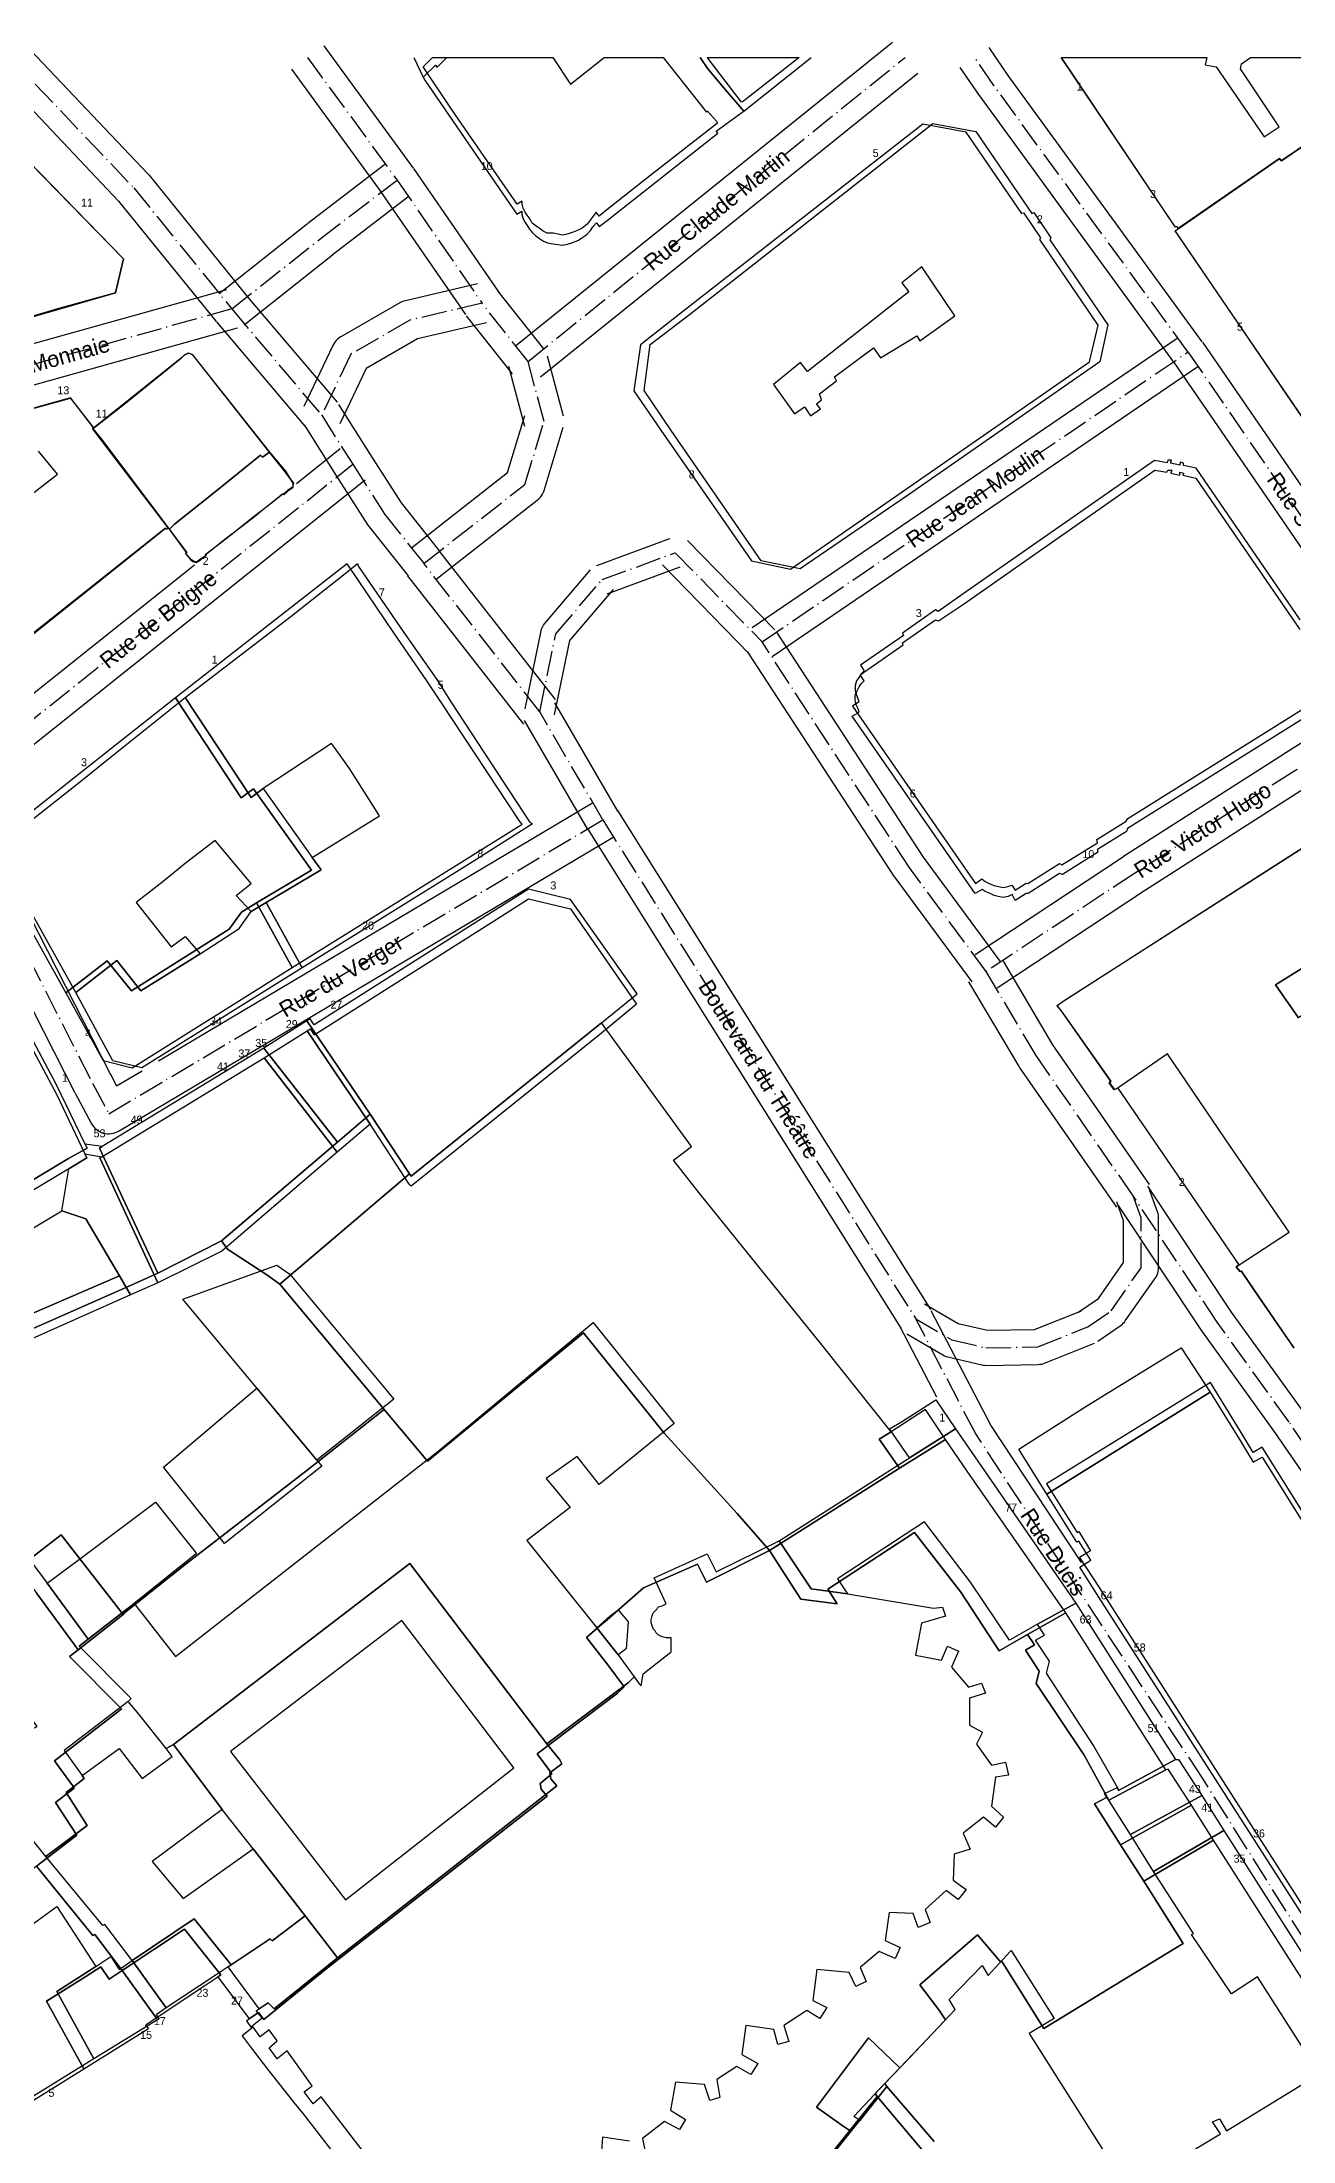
# Model space of a CAD drawing. Header units: metres. Extents: x 1927837 to 1929083, y 4266568 to 4267119.
# Drawn here: x 1928081.1 to 1928206.1, y 4266908.5 to 4267118.4 of the extents above; entities that cross this region are included whole.
import ezdxf
from ezdxf.enums import TextEntityAlignment as Align

# ---------------------------------------------------------------- set-up
doc = ezdxf.new("R2010")
doc.units = ezdxf.units.M
doc.linetypes.add('DASHDOT', pattern=[3.556, 2.54, -0.508, 0, -0.508])
for name, color, linetype in [('BAT_BATI', 8, 'CONTINUOUS'), ('CAD_LIMITE', 94, 'CONTINUOUS'), ('TXT_ADRESSE', 8, 'CONTINUOUS'), ('TXT_VOIE', 7, 'CONTINUOUS'), ('VOI_AXE', 1, 'DASHDOT'), ('VOI_BORDURE', 7, 'CONTINUOUS')]:
    doc.layers.add(name, color=color, linetype=linetype)

msp = doc.modelspace()

# ---------------------------------------------------------------- linework, layer by layer
at = {"layer": 'BAT_BATI'}
for points in [[(1928147.53, 4267111.33), (1928147.63, 4267111.43), (1928148.53, 4267110.42), (1928148.63, 4267110.22), (1928141.82, 4267104.93), (1928137.41, 4267101.43), (1928136.81, 4267100.93), (1928136.51, 4267101.33), (1928136.21, 4267100.93), (1928135.91, 4267100.53), (1928135.61, 4267100.13), (1928135.11, 4267099.73), (1928134.71, 4267099.53), (1928134.21, 4267099.33), (1928133.61, 4267099.13), (1928133.11, 4267099.03), (1928132.71, 4267099.13), (1928132.21, 4267099.23), (1928131.61, 4267099.23), (1928131.21, 4267099.43), (1928130.81, 4267099.73), (1928130.51, 4267099.93), (1928130.11, 4267100.23), (1928129.91, 4267100.63), (1928129.61, 4267101.04), (1928129.41, 4267101.33), (1928129.21, 4267101.74), (1928129.11, 4267102.14), (1928129.11, 4267102.44), (1928128.61, 4267102.14), (1928125.01, 4267107.34), (1928122.11, 4267111.55), (1928119.41, 4267115.56), (1928119.21, 4267115.86), (1928120.15, 4267116.8), (1928132.18, 4267116.8), (1928133.92, 4267114.14), (1928137.29, 4267116.8), (1928143.18, 4267116.8)], [(1928151.23, 4267112.42), (1928151.03, 4267112.32), (1928147.64, 4267116.73), (1928147.59, 4267116.8), (1928156.79, 4267116.8)], [(1928211.58, 4267111.07), (1928208.07, 4267108.57), (1928204.97, 4267106.47), (1928204.77, 4267106.67), (1928194.66, 4267099.67), (1928194.56, 4267099.87), (1928194.36, 4267099.87), (1928183, 4267116.8), (1928197.53, 4267116.8), (1928197.37, 4267116.08), (1928198.47, 4267115.88), (1928203.27, 4267108.87), (1928204.77, 4267109.87), (1928200.88, 4267115.68), (1928200.98, 4267116.18), (1928201.9, 4267116.8), (1928207.73, 4267116.8)], [(1928089.27, 4267096.67), (1928088.47, 4267093.27), (1928082.66, 4267091.67), (1928074.95, 4267089.38), (1928074.85, 4267089.68), (1928072.76, 4267100.49), (1928072.36, 4267102.69), (1928072.46, 4267103.69), (1928072.77, 4267105.99), (1928074.17, 4267105.89), (1928077.37, 4267108.89)], [(1928145.81, 4267091.11), (1928150.42, 4267094.71), (1928170.15, 4267110.2), (1928174.45, 4267109.4), (1928180.05, 4267101.19), (1928180.25, 4267101.29), (1928181.94, 4267098.78), (1928181.84, 4267098.58), (1928187.64, 4267090.07), (1928186.84, 4267086.37), (1928167.71, 4267073.08), (1928156.89, 4267065.68), (1928152.99, 4267066.49), (1928144, 4267079.5), (1928141.3, 4267083.51), (1928141.9, 4267088.11)], [(1928156.31, 4267081.19), (1928157.31, 4267081.89), (1928157.91, 4267080.99), (1928158.91, 4267081.69), (1928158.51, 4267082.19), (1928159.01, 4267082.59), (1928158.81, 4267083.19), (1928160.51, 4267084.49), (1928160.31, 4267084.89), (1928164.22, 4267087.79), (1928164.92, 4267086.79), (1928168.53, 4267088.99), (1928168.83, 4267088.49), (1928172.33, 4267090.99), (1928169.03, 4267095.89), (1928167.03, 4267094.29), (1928167.73, 4267093.39), (1928157.61, 4267085.4), (1928156.91, 4267086.3), (1928154.21, 4267084.1)], [(1928103.86, 4267077.34), (1928103.16, 4267076.84), (1928102.96, 4267077.04), (1928098.26, 4267073.24), (1928094.35, 4267070.14), (1928093.85, 4267069.64), (1928093.75, 4267069.74), (1928087.05, 4267078.66), (1928086.15, 4267079.76), (1928086.25, 4267079.76), (1928089.46, 4267082.26), (1928095.07, 4267086.76), (1928095.37, 4267087.06), (1928095.77, 4267087.26), (1928096.17, 4267087.06)], [(1928105.46, 4267075.44), (1928105.96, 4267074.64), (1928106.26, 4267074.24), (1928106.16, 4267073.84), (1928105.86, 4267073.64), (1928105.26, 4267073.14), (1928105.16, 4267073.14), (1928103.16, 4267071.54), (1928102.36, 4267070.94), (1928100.35, 4267069.34), (1928099.55, 4267068.74), (1928097.55, 4267067.14), (1928097.45, 4267067.14), (1928097.55, 4267067.04), (1928096.95, 4267066.64), (1928096.55, 4267066.34), (1928096.25, 4267066.44), (1928095.95, 4267066.64), (1928095.45, 4267067.24), (1928095.55, 4267067.34), (1928095.45, 4267067.44), (1928093.85, 4267069.64), (1928094.35, 4267070.14), (1928098.26, 4267073.24), (1928102.96, 4267077.04), (1928103.16, 4267076.84), (1928103.86, 4267077.34)], [(1928103.52, 4267032.31), (1928109.03, 4267035.6), (1928108.13, 4267036.81), (1928114.84, 4267041), (1928111.84, 4267045.71), (1928110.34, 4267047.81), (1928110.04, 4267048.21), (1928103.23, 4267043.71), (1928102.03, 4267042.82), (1928095.43, 4267052.83), (1928105.85, 4267060.83), (1928112.06, 4267065.72), (1928112.66, 4267066.22), (1928112.76, 4267065.92), (1928117.26, 4267059.31), (1928120.56, 4267054.61), (1928122.05, 4267052.3), (1928129.85, 4267040.39), (1928130.15, 4267040.19), (1928123.84, 4267036.19), (1928107.12, 4267025.8)], [(1928088.19, 4267016.51), (1928084.5, 4267023.32), (1928088.6, 4267026.52), (1928091, 4267023.51), (1928096.91, 4267027.21), (1928100.82, 4267029.71), (1928102.02, 4267031.41), (1928103.52, 4267032.31), (1928107.12, 4267025.8), (1928091.1, 4267015.81)], [(1928117.81, 4267004.17), (1928113.91, 4267010.18), (1928107.61, 4267019.49), (1928107.91, 4267019.69), (1928108.31, 4267019.09), (1928126.14, 4267030.38), (1928129.74, 4267032.68), (1928133.94, 4267031.68), (1928140.54, 4267022.16), (1928137.03, 4267019.27), (1928118.01, 4267003.97)], [(1928209.7, 4267027.4), (1928211.9, 4267024.3), (1928210.5, 4267023.4), (1928206.69, 4267020.8), (1928204.39, 4267024.11)], [(1928053.66, 4267003.73), (1928056.76, 4267005.43), (1928056.66, 4267005.73), (1928063.07, 4267009.43), (1928066.26, 4267003.32), (1928070.27, 4267005.72), (1928070.27, 4267005.92), (1928072.67, 4267007.42), (1928069.68, 4267012.72), (1928079.69, 4267018.52), (1928082.59, 4267013.11), (1928085.38, 4267007.2), (1928085.58, 4267006.8), (1928083.78, 4267005.7), (1928066.76, 4266995.51), (1928066.26, 4266995.61), (1928064.66, 4266998.32), (1928064.06, 4266999.32), (1928063.36, 4267000.42), (1928063.26, 4267000.62), (1928057.45, 4266997.02)], [(1928103.31, 4267016.79), (1928107.61, 4267019.49), (1928113.91, 4267010.18), (1928110.6, 4267007.38)], [(1928086.88, 4267006.8), (1928087.08, 4267006.9), (1928103.31, 4267016.79), (1928110.6, 4267007.38), (1928099.09, 4266997.48), (1928092.68, 4266994.29)], [(1928088.87, 4266994.99), (1928085.48, 4267000.7), (1928083.08, 4267001.5), (1928083.78, 4267005.7), (1928085.58, 4267006.8), (1928085.38, 4267007.2), (1928087.08, 4267006.9), (1928086.88, 4267006.8), (1928092.68, 4266994.29), (1928089.97, 4266993.09)], [(1928067.45, 4266986), (1928068.55, 4266986.7), (1928068.75, 4266989.61), (1928067.06, 4266992.41), (1928068.56, 4266993.31), (1928068.76, 4266994.11), (1928069.96, 4266994.91), (1928070.56, 4266994.01), (1928070.86, 4266994.21), (1928071.06, 4266994.31), (1928071.36, 4266994.51), (1928071.56, 4266994.61), (1928071.86, 4266994.71), (1928072.06, 4266994.91), (1928083.08, 4267001.5), (1928085.48, 4267000.7), (1928088.87, 4266994.99), (1928073.06, 4266988.2), (1928074.25, 4266986.1), (1928069.65, 4266984), (1928068.55, 4266983.5)], [(1928095.18, 4266992.68), (1928104.59, 4266996.08), (1928105.89, 4266995.17), (1928116.28, 4266982.66), (1928108.57, 4266976.56)], [(1928073.06, 4266988.2), (1928088.87, 4266994.99), (1928089.97, 4266993.09), (1928074.25, 4266986.1)], [(1928090.83, 4266951.15), (1928089.74, 4266952.46), (1928090.04, 4266952.76), (1928084.84, 4266957.97), (1928085.74, 4266958.67), (1928090.34, 4266962.26), (1928094.44, 4266956.96), (1928120.68, 4266977.45), (1928136.21, 4266990.34), (1928144.3, 4266980.23), (1928136.79, 4266974.13), (1928134.59, 4266976.93), (1928131.49, 4266974.74), (1928133.89, 4266971.83), (1928129.58, 4266968.53), (1928136.58, 4266959.82), (1928138.68, 4266957.12), (1928140.28, 4266954.91), (1928139.68, 4266954.31), (1928131.56, 4266948.22), (1928117.87, 4266966.24), (1928094.24, 4266948.15), (1928093.53, 4266947.75)], [(1928178.73, 4266977.69), (1928185.54, 4266981.99), (1928194.95, 4266987.79), (1928197.85, 4266983.38), (1928181.53, 4266973.19)], [(1928102.58, 4266983.77), (1928108.57, 4266976.56), (1928109.07, 4266975.96), (1928099.36, 4266968.26), (1928093.26, 4266975.87)], [(1928165.82, 4266979.71), (1928167.02, 4266980.41), (1928170.43, 4266982.61), (1928172.42, 4266979.7), (1928167.82, 4266976.8)], [(1928062.63, 4266965.89), (1928067.43, 4266968.09), (1928061.74, 4266977.2), (1928068.35, 4266981.3), (1928068.75, 4266981.5), (1928081.64, 4266964.27), (1928085.74, 4266958.67), (1928084.84, 4266957.97), (1928090.04, 4266952.76), (1928089.74, 4266952.46), (1928083.33, 4266947.56), (1928085.13, 4266945.06), (1928085.33, 4266944.76), (1928083.52, 4266943.36), (1928085.62, 4266940.05), (1928081.51, 4266936.95), (1928076.92, 4266942.66), (1928073.51, 4266939.76), (1928073.21, 4266939.56), (1928070.21, 4266944.77), (1928080.63, 4266949.96), (1928070.83, 4266963.18), (1928065.42, 4266960.89)], [(1928158, 4266963.7), (1928154.8, 4266968.51), (1928167.82, 4266976.8), (1928172.42, 4266979.7), (1928184.42, 4266962.28), (1928180.61, 4266960.18), (1928177.81, 4266958.58), (1928173.91, 4266964.39), (1928169.31, 4266970.4), (1928160.6, 4266964.7), (1928161.6, 4266963.2)], [(1928081.64, 4266964.27), (1928084.85, 4266966.67), (1928092.46, 4266972.37), (1928096.55, 4266967.26), (1928090.34, 4266962.26), (1928085.74, 4266958.67)], [(1928117.87, 4266966.24), (1928131.56, 4266948.22), (1928132.86, 4266946.61), (1928133.06, 4266946.21), (1928131.86, 4266945.31), (1928131.96, 4266944.71), (1928132.56, 4266944.01), (1928110.63, 4266926.82), (1928107.43, 4266931.02), (1928102.23, 4266937.73), (1928099.13, 4266941.64), (1928094.24, 4266948.15)], [(1928136.58, 4266959.82), (1928137.88, 4266961.02), (1928138.68, 4266961.62), (1928139.68, 4266960.42), (1928139.48, 4266957.71), (1928138.68, 4266957.12)], [(1928194.41, 4266946.65), (1928188.7, 4266943.56), (1928188.6, 4266943.86), (1928186.21, 4266948.06), (1928181.51, 4266955.27), (1928181.81, 4266956.47), (1928180.41, 4266958.58), (1928181.31, 4266959.08), (1928180.61, 4266960.18), (1928184.42, 4266962.28)], [(1928111.43, 4266932.62), (1928128.26, 4266945.82), (1928117.06, 4266960.54), (1928099.94, 4266947.44)], [(1928087.41, 4266930.14), (1928087.21, 4266930.04), (1928081.51, 4266936.95), (1928085.62, 4266940.05), (1928083.52, 4266943.36), (1928085.33, 4266944.76), (1928085.13, 4266945.06), (1928088.83, 4266947.76), (1928091.13, 4266944.75), (1928094.13, 4266946.95), (1928093.53, 4266947.75), (1928094.24, 4266948.15), (1928099.13, 4266941.64), (1928092.12, 4266936.44), (1928095.22, 4266932.74), (1928102.23, 4266937.73), (1928107.43, 4266931.02), (1928104.12, 4266928.53), (1928103.92, 4266928.73), (1928100.02, 4266926.13), (1928096.32, 4266930.73), (1928090.11, 4266926.54)], [(1928188.6, 4266943.86), (1928188.7, 4266943.56), (1928194.41, 4266946.65), (1928194.71, 4266946.65), (1928197.01, 4266943.05), (1928189.9, 4266939.15), (1928187.3, 4266943.26)], [(1928189.9, 4266939.15), (1928197.01, 4266943.05), (1928199.21, 4266939.54), (1928192.2, 4266935.45)], [(1928078.69, 4266912.04), (1928072.4, 4266925.65), (1928079.61, 4266928.85), (1928079.31, 4266929.55), (1928082.61, 4266931.95), (1928086.51, 4266925.94), (1928082.6, 4266923.44), (1928086.3, 4266916.73)], [(1928096.32, 4266930.73), (1928100.02, 4266926.13), (1928099.72, 4266925.93), (1928098.52, 4266925.13), (1928093.51, 4266921.83), (1928090.11, 4266926.54)], [(1928099.72, 4266925.93), (1928100.02, 4266926.13), (1928103.92, 4266928.73), (1928104.12, 4266928.53), (1928107.43, 4266931.02), (1928110.63, 4266926.82), (1928104.32, 4266921.72), (1928103.72, 4266922.32), (1928102.82, 4266921.72)], [(1928082.6, 4266923.44), (1928086.51, 4266925.94), (1928088.01, 4266926.94), (1928088.81, 4266925.64), (1928090.11, 4266926.54), (1928093.51, 4266921.83), (1928092.51, 4266921.13), (1928092.81, 4266920.73), (1928086.3, 4266916.73)], [(1928162.25, 4266910.96), (1928165.36, 4266914.26), (1928165.56, 4266913.96), (1928162.85, 4266910.56)]]:
    msp.add_lwpolyline(points, close=True, dxfattribs=at)
for points in [[(1928207.55, 4267080.15), (1928194.36, 4267099.47), (1928194.66, 4267099.67), (1928204.77, 4267106.67), (1928204.97, 4267106.47), (1928208.07, 4267108.57)], [(1928061.23, 4267076.48), (1928083.95, 4267082.76), (1928086.25, 4267079.76), (1928086.15, 4267079.76), (1928087.05, 4267078.66), (1928093.75, 4267069.74), (1928093.55, 4267069.64), (1928093.45, 4267069.74), (1928076.42, 4267056.25)], [(1928078.04, 4267071.56), (1928082.65, 4267075.16), (1928080.75, 4267077.46)], [(1928208.62, 4267051.62), (1928189.6, 4267039.73), (1928189.5, 4267039.43), (1928186.59, 4267037.63), (1928186.59, 4267037.33), (1928183.09, 4267035.13), (1928182.79, 4267035.23), (1928179.68, 4267033.24), (1928179.48, 4267033.24), (1928178.38, 4267032.54), (1928178.08, 4267033.14), (1928177.68, 4267032.94), (1928177.18, 4267032.84), (1928176.68, 4267032.94), (1928176.28, 4267033.04), (1928175.88, 4267033.24), (1928175.38, 4267033.44), (1928175.08, 4267033.64), (1928174.38, 4267033.24), (1928162.08, 4267050.97), (1928162.79, 4267051.36), (1928162.69, 4267051.67), (1928162.49, 4267052.07), (1928162.39, 4267052.57), (1928162.39, 4267053.07), (1928162.59, 4267053.47), (1928162.79, 4267053.87), (1928162.99, 4267054.17), (1928163.29, 4267054.47), (1928162.89, 4267055.07), (1928167.19, 4267058.07), (1928167.1, 4267058.27), (1928170.4, 4267060.57), (1928170.7, 4267060.47), (1928173.2, 4267062.16), (1928192.33, 4267075.56), (1928193.53, 4267075.36), (1928193.63, 4267075.55), (1928194.03, 4267075.55), (1928193.93, 4267075.25), (1928194.83, 4267075.05), (1928194.83, 4267075.35), (1928195.23, 4267075.25), (1928195.13, 4267075.05), (1928196.43, 4267074.75), (1928206.83, 4267059.63)], [(1928076.71, 4267037.94), (1928085.32, 4267044.73), (1928087.42, 4267046.43), (1928095.43, 4267052.83), (1928102.03, 4267042.82), (1928103.23, 4267043.71), (1928108.13, 4267036.81), (1928109.03, 4267035.6), (1928103.52, 4267032.31), (1928102.02, 4267031.41), (1928100.52, 4267033.01), (1928102.02, 4267034.21), (1928098.42, 4267038.52), (1928095.42, 4267036.22), (1928093.22, 4267034.42), (1928090.51, 4267032.32), (1928094.01, 4267027.91), (1928095.41, 4267028.91), (1928096.91, 4267027.21), (1928091, 4267023.51), (1928088.6, 4267026.52), (1928084.5, 4267023.32), (1928079.6, 4267032.13)], [(1928206.26, 4266987.78), (1928202.26, 4266993.58), (1928200.96, 4266995.49), (1928200.86, 4266995.39), (1928200.46, 4266995.89), (1928200.76, 4266996.09), (1928205.77, 4266999.38), (1928199.37, 4267008.7), (1928193.58, 4267017.21), (1928188.67, 4267013.81), (1928188.27, 4267013.61), (1928187.77, 4267014.31), (1928187.97, 4267014.41), (1928182.97, 4267021.52), (1928182.57, 4267022.02), (1928183.27, 4267022.52), (1928195.29, 4267030.22), (1928224.03, 4267048.61)], [(1928209.7, 4267027.4), (1928204.39, 4267024.11), (1928206.69, 4267020.8)], [(1928217.7, 4266914.51), (1928186.72, 4266962.87), (1928184.82, 4266965.88), (1928185.92, 4266966.58), (1928184.72, 4266968.48), (1928184.52, 4266968.38), (1928181.53, 4266973.19), (1928197.85, 4266983.38), (1928200.95, 4266978.37), (1928202.15, 4266976.37), (1928203.05, 4266976.87), (1928216.44, 4266955.44)], [(1928115.11, 4266905), (1928109.01, 4266912.91), (1928108.21, 4266912.21), (1928107.31, 4266913.41), (1928108.11, 4266914.01), (1928105.62, 4266917.52), (1928104.61, 4266916.72), (1928103.81, 4266917.82), (1928104.61, 4266918.52), (1928103.82, 4266919.62), (1928102.91, 4266918.92), (1928102.11, 4266920.02), (1928103.12, 4266920.82), (1928102.52, 4266921.52), (1928102.82, 4266921.72), (1928103.72, 4266922.32), (1928104.32, 4266921.72), (1928110.63, 4266926.82), (1928132.56, 4266944.01), (1928131.96, 4266944.71), (1928131.86, 4266945.31), (1928133.06, 4266946.21), (1928132.86, 4266946.61), (1928131.56, 4266948.22), (1928139.68, 4266954.31), (1928140.28, 4266954.91), (1928140.78, 4266954.21), (1928140.98, 4266954.01), (1928141.18, 4266955.21), (1928143.98, 4266957.41), (1928143.98, 4266958.81), (1928143.78, 4266958.81), (1928143.48, 4266958.81), (1928143.08, 4266958.91), (1928142.88, 4266959.01), (1928142.68, 4266959.11), (1928142.48, 4266959.31), (1928142.38, 4266959.51), (1928142.18, 4266959.71), (1928142.08, 4266960.01), (1928141.98, 4266960.31), (1928141.98, 4266960.61), (1928142.08, 4266961.01), (1928142.18, 4266961.32), (1928142.39, 4266961.51), (1928142.58, 4266961.71), (1928142.69, 4266961.92), (1928143.09, 4266962.01), (1928143.29, 4266962.11), (1928143.49, 4266962.21), (1928142.29, 4266964.82), (1928147.59, 4266967.21), (1928148.49, 4266965.41), (1928154.8, 4266968.51), (1928158, 4266963.7), (1928161.6, 4266963.2), (1928170.21, 4266961.79), (1928171.11, 4266961.89), (1928171.41, 4266960.99), (1928169, 4266960.29), (1928168.4, 4266957.09), (1928171, 4266956.58), (1928171.6, 4266957.98), (1928172.7, 4266957.48), (1928172, 4266955.88), (1928173.7, 4266953.88), (1928175, 4266954.28), (1928175.4, 4266953.28), (1928173.8, 4266952.78), (1928173.8, 4266950.08), (1928175.1, 4266949.37), (1928174.5, 4266948.17), (1928176, 4266946.07), (1928177.4, 4266946.37), (1928177.7, 4266945.07), (1928176.4, 4266944.87), (1928175.99, 4266941.97), (1928177.19, 4266940.87), (1928176.39, 4266939.87), (1928175.19, 4266940.87), (1928173.19, 4266939.27), (1928173.89, 4266937.67), (1928172.29, 4266937.17), (1928172.18, 4266934.57), (1928173.48, 4266933.66), (1928172.68, 4266932.66), (1928171.48, 4266933.57), (1928169.38, 4266931.67), (1928169.88, 4266930.37), (1928168.68, 4266929.87), (1928168.18, 4266931.27), (1928165.77, 4266931.37), (1928165.37, 4266928.57), (1928166.87, 4266927.87), (1928166.37, 4266926.77), (1928164.77, 4266927.47), (1928162.87, 4266925.87), (1928163.47, 4266924.47), (1928162.46, 4266923.97), (1928161.77, 4266925.37), (1928158.56, 4266925.67), (1928158.16, 4266922.57), (1928159.56, 4266921.87), (1928158.86, 4266920.77), (1928157.56, 4266921.57), (1928155.26, 4266920.07), (1928155.75, 4266918.47), (1928154.65, 4266918.17), (1928154.25, 4266919.67), (1928151.45, 4266920.07), (1928151.05, 4266917.17), (1928152.65, 4266916.27), (1928151.95, 4266915.17), (1928150.55, 4266915.97), (1928148.55, 4266914.67), (1928148.84, 4266912.87), (1928147.84, 4266912.57), (1928147.34, 4266914.17), (1928144.44, 4266914.38), (1928143.94, 4266911.58), (1928145.44, 4266910.67), (1928144.84, 4266909.67), (1928143.34, 4266910.47), (1928141.13, 4266908.77), (1928141.43, 4266907.27)], [(1928196.38, 4266907.72), (1928198.88, 4266909.22), (1928198.08, 4266910.42), (1928198.78, 4266910.72), (1928199.48, 4266909.52), (1928208.79, 4266915.22), (1928202.6, 4266924.93), (1928199.99, 4266923.23), (1928196, 4266929.14), (1928196.2, 4266929.24), (1928192.2, 4266935.45), (1928199.21, 4266939.54), (1928215.3, 4266914.31)], [(1928170.26, 4266908.45), (1928165.56, 4266913.96), (1928165.36, 4266914.26), (1928167.86, 4266916.86), (1928172.37, 4266921.66), (1928171.77, 4266922.66), (1928175.08, 4266926.06), (1928175.68, 4266925.05), (1928177.88, 4266927.45), (1928177.98, 4266927.55), (1928182.28, 4266920.75), (1928179.77, 4266919.25), (1928189.67, 4266903.63)], [(1928157.24, 4266903.56), (1928162.85, 4266910.56), (1928165.56, 4266913.96), (1928170.26, 4266908.45)], [(1928139.83, 4266908.48), (1928137.13, 4266908.88), (1928136.93, 4266906.08)]]:
    msp.add_lwpolyline(points, dxfattribs=at)
at = {"layer": 'CAD_LIMITE'}
for points in [[(1928118.28, 4267116.8), (1928119.2, 4267114.82), (1928120.44, 4267116.05), (1928120.6, 4267115.84), (1928121.58, 4267116.8)], [(1928121.58, 4267116.8), (1928120.6, 4267115.84), (1928120.44, 4267116.05), (1928119.2, 4267114.82), (1928119.38, 4267114.55), (1928122.15, 4267110.51), (1928124.98, 4267106.37), (1928128.56, 4267101.13), (1928129.08, 4267101.43), (1928129.07, 4267101.1), (1928129.21, 4267100.68), (1928129.41, 4267100.31), (1928129.6, 4267099.99), (1928129.85, 4267099.64), (1928130.14, 4267099.27), (1928130.48, 4267098.97), (1928130.82, 4267098.69), (1928131.24, 4267098.44), (1928131.64, 4267098.26), (1928132.21, 4267098.19), (1928132.65, 4267098.1), (1928133.12, 4267098.05), (1928133.62, 4267098.15), (1928134.17, 4267098.29), (1928134.73, 4267098.55), (1928135.08, 4267098.77), (1928135.57, 4267099.11), (1928135.94, 4267099.51), (1928136.18, 4267099.88), (1928136.54, 4267100.27), (1928136.8, 4267099.9), (1928137.45, 4267100.4), (1928141.86, 4267103.88), (1928148.65, 4267109.24), (1928148.5, 4267109.43), (1928151.06, 4267111.3), (1928151.24, 4267111.44), (1928149.42, 4267113.57), (1928147.64, 4267115.67), (1928146.88, 4267116.8)], [(1928146.88, 4267116.8), (1928147.64, 4267115.67), (1928149.42, 4267113.57), (1928151.24, 4267111.44), (1928157.99, 4267116.8)], [(1928182.93, 4267116.8), (1928194.33, 4267099.86), (1928194.5, 4267099.91), (1928194.65, 4267099.69)], [(1928194.65, 4267099.69), (1928204.78, 4267106.69), (1928204.98, 4267106.46), (1928208.07, 4267108.61), (1928211.6, 4267111.06), (1928207.7, 4267116.8)], [(1928072.49, 4267103.68), (1928072.38, 4267102.66), (1928072.8, 4267100.43), (1928074.85, 4267089.69), (1928074.91, 4267089.39), (1928082.7, 4267091.62), (1928088.46, 4267093.26), (1928089.27, 4267096.69), (1928077.32, 4267108.91), (1928074.17, 4267105.85), (1928072.72, 4267106.02), (1928072.49, 4267103.68)], [(1928140.25, 4267083.48), (1928142.97, 4267079.54), (1928152.02, 4267066.49), (1928155.93, 4267065.65), (1928166.66, 4267073.09), (1928185.81, 4267086.39), (1928186.67, 4267090.05), (1928180.83, 4267098.62), (1928180.95, 4267098.77), (1928179.26, 4267101.23), (1928179.04, 4267101.21), (1928173.48, 4267109.35), (1928169.15, 4267110.15), (1928149.4, 4267094.71), (1928144.84, 4267091.13), (1928140.92, 4267088.06), (1928140.25, 4267083.48)], [(1928208.07, 4267108.61), (1928204.98, 4267106.46), (1928204.78, 4267106.69), (1928194.65, 4267099.69)], [(1928194.65, 4267099.69), (1928194.37, 4267099.43), (1928207.53, 4267080.1)], [(1928093.72, 4267069.79), (1928093.83, 4267069.65), (1928095.45, 4267067.48), (1928095.58, 4267067.32), (1928095.46, 4267067.26), (1928095.96, 4267066.61), (1928096.2, 4267066.4), (1928096.54, 4267066.3), (1928096.98, 4267066.62), (1928097.5, 4267067.04), (1928097.45, 4267067.11), (1928097.51, 4267067.17), (1928099.51, 4267068.72), (1928100.32, 4267069.35), (1928102.34, 4267070.93), (1928103.15, 4267071.57), (1928105.19, 4267073.17), (1928105.27, 4267073.09), (1928105.89, 4267073.6), (1928106.2, 4267073.86), (1928106.22, 4267074.24), (1928105.99, 4267074.63), (1928105.41, 4267075.38), (1928103.83, 4267077.38), (1928096.2, 4267087.07), (1928095.79, 4267087.24), (1928095.37, 4267087.03), (1928095.06, 4267086.77), (1928089.43, 4267082.29), (1928086.29, 4267079.79), (1928086.17, 4267079.71), (1928087, 4267078.62), (1928093.72, 4267069.79)], [(1928076.47, 4267056.2), (1928093.44, 4267069.73), (1928093.58, 4267069.66), (1928093.72, 4267069.79), (1928087, 4267078.62), (1928086.17, 4267079.71), (1928086.29, 4267079.79), (1928083.97, 4267082.77), (1928061.25, 4267076.43)], [(1928206.86, 4267060.58), (1928196.46, 4267075.74), (1928195.19, 4267076.02), (1928195.19, 4267076.26), (1928194.87, 4267076.33), (1928194.84, 4267076.06), (1928193.88, 4267076.23), (1928193.98, 4267076.53), (1928193.62, 4267076.55), (1928193.55, 4267076.29), (1928192.31, 4267076.5), (1928173.19, 4267063.18), (1928170.66, 4267061.42), (1928170.41, 4267061.6), (1928167.11, 4267059.26), (1928167.2, 4267059.02), (1928162.92, 4267056.04), (1928163.29, 4267055.48)], [(1928102.56, 4267032.28), (1928106.13, 4267025.84), (1928122.79, 4267036.23), (1928129.1, 4267040.16), (1928128.88, 4267040.43), (1928121.03, 4267052.28), (1928119.51, 4267054.57), (1928116.29, 4267059.28), (1928111.77, 4267065.96), (1928111.61, 4267066.19), (1928111.06, 4267065.75), (1928104.8, 4267060.87), (1928094.45, 4267052.79), (1928101.01, 4267042.79), (1928102.24, 4267043.69), (1928107.15, 4267036.84), (1928108.05, 4267035.55), (1928102.56, 4267032.28)], [(1928163.29, 4267055.48), (1928162.99, 4267055.18), (1928162.78, 4267054.84), (1928162.52, 4267054.48), (1928162.38, 4267054.03), (1928162.39, 4267053.51), (1928162.51, 4267053.05), (1928162.67, 4267052.62), (1928162.75, 4267052.38), (1928162.12, 4267051.95), (1928174.39, 4267034.23), (1928175.03, 4267034.68), (1928175.37, 4267034.44), (1928175.84, 4267034.18), (1928176.26, 4267034.01), (1928176.71, 4267033.91), (1928177.22, 4267033.84), (1928177.63, 4267033.92), (1928178.04, 4267034.07), (1928178.38, 4267033.55), (1928179.48, 4267034.26), (1928179.63, 4267034.22), (1928182.79, 4267036.23), (1928183.05, 4267036.09), (1928186.61, 4267038.3), (1928186.54, 4267038.64), (1928189.46, 4267040.45), (1928189.62, 4267040.72), (1928208.59, 4267052.58)], [(1928102.56, 4267032.28), (1928108.05, 4267035.55), (1928107.15, 4267036.84), (1928102.24, 4267043.69), (1928101.01, 4267042.79), (1928094.45, 4267052.79), (1928086.37, 4267046.4), (1928084.31, 4267044.74), (1928075.7, 4267037.93), (1928075.68, 4267037.4), (1928075.93, 4267036.96), (1928078.58, 4267032.16), (1928083.5, 4267023.29), (1928087.62, 4267026.48), (1928090.05, 4267023.48), (1928095.86, 4267027.16), (1928099.83, 4267029.67), (1928101.05, 4267031.37), (1928102.56, 4267032.28)], [(1928224, 4267048.61), (1928195.33, 4267030.24), (1928183.32, 4267022.54), (1928182.55, 4267022.01), (1928182.96, 4267021.48), (1928187.92, 4267014.46), (1928187.77, 4267014.33), (1928188.3, 4267013.62), (1928188.63, 4267013.78), (1928191.46, 4267009.63), (1928194.29, 4267005.49), (1928195.98, 4267003.03), (1928198.36, 4266999.57), (1928200.72, 4266996.1), (1928200.46, 4266995.91), (1928200.86, 4266995.43), (1928200.96, 4266995.49), (1928202.3, 4266993.54), (1928206.22, 4266987.8)], [(1928117.84, 4267005.2), (1928118, 4267004.96), (1928137.02, 4267020.29), (1928140.58, 4267023.18), (1928133.94, 4267032.64), (1928129.73, 4267033.66), (1928126.12, 4267031.39), (1928108.3, 4267020.1), (1928107.92, 4267020.7), (1928107.59, 4267020.49), (1928113.9, 4267011.16), (1928117.84, 4267005.2)], [(1928102.56, 4267032.28), (1928101.05, 4267031.37), (1928099.83, 4267029.67), (1928095.86, 4267027.16), (1928090.05, 4267023.48), (1928087.62, 4267026.48), (1928083.5, 4267023.29), (1928087.22, 4267016.53), (1928090.12, 4267015.8), (1928106.13, 4267025.84), (1928102.56, 4267032.28)], [(1928107.59, 4267020.49), (1928103.29, 4267017.77), (1928110.63, 4267008.36), (1928113.9, 4267011.16), (1928107.59, 4267020.49)], [(1928057.47, 4266998.02), (1928063.24, 4267001.57), (1928063.31, 4267001.46), (1928064.01, 4267000.36), (1928064.66, 4266999.3), (1928066.29, 4266996.61), (1928066.8, 4266996.53), (1928083.77, 4267006.72), (1928085.63, 4267007.76), (1928085.43, 4267008.18), (1928082.58, 4267014.09), (1928079.69, 4267019.51), (1928069.64, 4267013.7), (1928069.47, 4267014.08), (1928063.09, 4267010.46), (1928056.63, 4267006.73), (1928056.77, 4267006.46), (1928053.69, 4267004.73), (1928057.47, 4266998.02)], [(1928153.82, 4266967.53), (1928166.81, 4266975.78), (1928164.78, 4266978.67), (1928165.99, 4266979.42), (1928159.17, 4266987.93), (1928146.77, 4267003.35), (1928144.24, 4267006.56), (1928146.04, 4267007.94), (1928137.02, 4267020.29), (1928118, 4267004.96), (1928117.84, 4267005.2), (1928104.87, 4266994.18), (1928115.32, 4266981.64), (1928119.63, 4266976.49), (1928135.22, 4266989.29), (1928143.33, 4266979.24), (1928150.6, 4266971.25), (1928153.82, 4266967.53)], [(1928092.69, 4266995.26), (1928099.04, 4266998.49), (1928110.63, 4267008.36), (1928103.29, 4267017.77), (1928087.13, 4267007.93), (1928086.87, 4267007.77), (1928092.69, 4266995.26)], [(1928099.04, 4266998.49), (1928099.65, 4266997.66), (1928103.57, 4266995.09), (1928104.87, 4266994.18), (1928117.84, 4267005.2), (1928113.9, 4267011.16), (1928110.63, 4267008.36), (1928099.04, 4266998.49)], [(1928067.42, 4266987.01), (1928068.53, 4266984.55), (1928069.6, 4266985), (1928074.25, 4266987.1), (1928089.96, 4266994.04), (1928092.69, 4266995.26), (1928086.87, 4267007.77), (1928087.13, 4267007.93), (1928085.43, 4267008.18), (1928085.63, 4267007.76), (1928083.77, 4267006.72), (1928066.8, 4266996.53), (1928066.29, 4266996.61), (1928064.66, 4266999.3), (1928061.03, 4266997.03), (1928062.51, 4266994.76), (1928063.42, 4266995.32), (1928066.4, 4266994.45), (1928067.05, 4266993.37), (1928068.75, 4266990.59), (1928068.53, 4266987.74), (1928067.42, 4266987.01)], [(1928078.72, 4266965.77), (1928083.04, 4266969.12), (1928089.21, 4266961.16), (1928089.37, 4266961.31), (1928095.55, 4266966.23), (1928107.61, 4266975.57), (1928115.32, 4266981.64), (1928104.87, 4266994.18), (1928103.57, 4266995.09), (1928099.65, 4266997.66), (1928099.04, 4266998.49), (1928092.69, 4266995.26), (1928089.96, 4266994.04), (1928074.25, 4266987.1), (1928069.6, 4266985), (1928068.53, 4266984.55), (1928067.42, 4266987.01), (1928064.25, 4266985.08), (1928065.14, 4266983.06), (1928065.58, 4266983.18), (1928067.37, 4266980.27), (1928067.79, 4266980.46), (1928078.72, 4266965.77)], [(1928080.55, 4266935.97), (1928086.2, 4266929.07), (1928086.41, 4266929.17), (1928089.13, 4266925.57), (1928095.36, 4266929.69), (1928099, 4266925.12), (1928098.69, 4266924.92), (1928101.83, 4266920.72), (1928102.74, 4266921.36), (1928103.27, 4266920.67), (1928109.64, 4266925.81), (1928131.6, 4266942.98), (1928130.99, 4266943.67), (1928130.89, 4266944.26), (1928132.08, 4266945.21), (1928131.82, 4266945.56), (1928130.6, 4266947.23), (1928138.63, 4266953.28), (1928139.3, 4266953.9), (1928137.65, 4266956.13), (1928135.53, 4266958.85), (1928136.86, 4266960), (1928137.64, 4266960.66), (1928141.24, 4266963.82), (1928146.64, 4266966.18), (1928147.52, 4266964.39), (1928153.82, 4266967.53), (1928150.6, 4266971.25), (1928143.33, 4266979.24), (1928135.22, 4266989.29), (1928119.63, 4266976.49), (1928115.32, 4266981.64), (1928107.61, 4266975.57), (1928095.55, 4266966.23), (1928089.37, 4266961.31), (1928089.21, 4266961.16), (1928084.72, 4266957.62), (1928083.87, 4266956.94), (1928089.05, 4266951.71), (1928088.69, 4266951.43), (1928082.35, 4266946.52), (1928084.16, 4266944.05), (1928084.34, 4266943.78), (1928082.47, 4266942.36), (1928084.61, 4266939.1), (1928080.55, 4266935.97)], [(1928200.97, 4266979.35), (1928197.89, 4266984.33), (1928181.49, 4266974.21), (1928184.56, 4266969.35), (1928184.72, 4266969.43), (1928185.89, 4266967.52), (1928184.81, 4266966.86), (1928186.75, 4266963.83), (1928217.69, 4266915.46)], [(1928166.81, 4266975.78), (1928171.42, 4266978.65), (1928169.4, 4266981.64), (1928165.99, 4266979.42), (1928164.78, 4266978.67), (1928166.81, 4266975.78)], [(1928153.82, 4266967.53), (1928156.96, 4266962.68), (1928160.59, 4266962.21), (1928159.64, 4266963.68), (1928168.32, 4266969.34), (1928172.93, 4266963.39), (1928176.78, 4266957.51), (1928179.61, 4266959.15), (1928183.42, 4266961.31), (1928173.59, 4266975.49), (1928171.42, 4266978.65), (1928166.81, 4266975.78), (1928153.82, 4266967.53)], [(1928216.45, 4266956.47), (1928203.07, 4266977.87), (1928202.14, 4266977.35), (1928200.97, 4266979.35)], [(1928084.72, 4266957.62), (1928089.21, 4266961.16), (1928083.04, 4266969.12), (1928078.72, 4266965.77), (1928080.59, 4266963.26), (1928084.72, 4266957.62)], [(1928156.25, 4266902.55), (1928161.84, 4266909.57), (1928161.29, 4266909.93), (1928158.52, 4266911.89), (1928163.7, 4266918.81), (1928166.84, 4266915.82), (1928171.4, 4266920.62), (1928170.74, 4266921.64), (1928168.85, 4266924.13), (1928174.59, 4266929.12), (1928176.91, 4266926.42), (1928177, 4266926.52), (1928181.23, 4266919.75), (1928188.28, 4266924.04), (1928195, 4266928.14), (1928195.17, 4266928.26), (1928191.23, 4266934.47), (1928188.91, 4266938.11), (1928186.3, 4266942.21), (1928187.57, 4266942.88), (1928185.26, 4266947.08), (1928180.48, 4266954.26), (1928180.76, 4266955.49), (1928179.39, 4266957.59), (1928180.3, 4266958.1), (1928179.61, 4266959.15), (1928176.78, 4266957.51), (1928172.93, 4266963.39), (1928168.32, 4266969.34), (1928159.64, 4266963.68), (1928160.59, 4266962.21), (1928156.96, 4266962.68), (1928153.82, 4266967.53), (1928147.52, 4266964.39), (1928146.64, 4266966.18), (1928141.24, 4266963.82), (1928137.64, 4266960.66), (1928136.86, 4266960), (1928135.53, 4266958.85), (1928137.65, 4266956.13), (1928139.3, 4266953.9), (1928138.63, 4266953.28), (1928130.6, 4266947.23), (1928131.82, 4266945.56), (1928132.08, 4266945.21), (1928130.89, 4266944.26), (1928130.99, 4266943.67), (1928131.6, 4266942.98), (1928109.64, 4266925.81), (1928103.27, 4266920.67), (1928102.74, 4266921.36), (1928101.83, 4266920.72)], [(1928080.55, 4266935.97), (1928084.61, 4266939.1), (1928082.47, 4266942.36), (1928084.34, 4266943.78), (1928084.16, 4266944.05), (1928082.35, 4266946.52), (1928088.69, 4266951.43), (1928089.05, 4266951.71), (1928083.87, 4266956.94), (1928084.72, 4266957.62), (1928080.59, 4266963.26)], [(1928187.57, 4266942.88), (1928187.74, 4266942.57), (1928193.44, 4266945.63), (1928183.42, 4266961.31), (1928179.61, 4266959.15), (1928180.3, 4266958.1), (1928179.39, 4266957.59), (1928180.76, 4266955.49), (1928180.48, 4266954.26), (1928185.26, 4266947.08), (1928187.57, 4266942.88)], [(1928188.91, 4266938.11), (1928195.98, 4266942.09), (1928193.67, 4266945.68), (1928193.44, 4266945.63), (1928187.74, 4266942.57), (1928187.57, 4266942.88), (1928186.3, 4266942.21), (1928188.91, 4266938.11)], [(1928191.23, 4266934.47), (1928198.2, 4266938.57), (1928195.98, 4266942.09), (1928188.91, 4266938.11), (1928191.23, 4266934.47)], [(1928214.33, 4266913.32), (1928198.2, 4266938.57), (1928191.23, 4266934.47), (1928195.17, 4266928.26), (1928195, 4266928.14), (1928188.28, 4266924.04), (1928181.23, 4266919.75), (1928177, 4266926.52), (1928176.91, 4266926.42), (1928174.59, 4266929.12), (1928168.85, 4266924.13), (1928170.74, 4266921.64), (1928171.4, 4266920.62), (1928166.84, 4266915.82)], [(1928080.55, 4266935.97), (1928079.09, 4266934.86), (1928076.59, 4266933.06), (1928075.88, 4266932.5), (1928078.25, 4266928.55), (1928078.61, 4266927.81), (1928071.36, 4266924.65), (1928077.7, 4266911), (1928085.28, 4266915.72), (1928081.57, 4266922.48), (1928085.5, 4266924.97), (1928086.99, 4266925.91), (1928087.83, 4266924.68), (1928089.13, 4266925.57), (1928086.41, 4266929.17), (1928086.2, 4266929.07), (1928080.55, 4266935.97)], [(1928089.13, 4266925.57), (1928092.54, 4266920.82), (1928097.5, 4266924.13), (1928098.69, 4266924.92), (1928099, 4266925.12), (1928095.36, 4266929.69), (1928089.13, 4266925.57)], [(1928089.13, 4266925.57), (1928087.83, 4266924.68), (1928086.99, 4266925.91), (1928085.5, 4266924.97), (1928081.57, 4266922.48), (1928085.28, 4266915.72), (1928091.75, 4266919.77), (1928091.5, 4266920.12), (1928092.54, 4266920.82), (1928089.13, 4266925.57)], [(1928101.83, 4266920.72), (1928101.56, 4266920.49), (1928102.07, 4266919.79), (1928101.13, 4266919.03), (1928101.93, 4266917.95), (1928102.79, 4266916.84), (1928103.64, 4266915.68), (1928106.29, 4266912.37), (1928107.2, 4266911.21), (1928113.35, 4266903.31)], [(1928166.84, 4266915.82), (1928163.7, 4266918.81), (1928158.52, 4266911.89), (1928161.29, 4266909.93), (1928161.84, 4266909.57), (1928164.58, 4266912.96), (1928164.39, 4266913.27), (1928166.84, 4266915.82)], [(1928166.84, 4266915.82), (1928164.39, 4266913.27), (1928164.58, 4266912.96), (1928169.22, 4266907.45), (1928173.45, 4266902.28), (1928176.97, 4266898.03), (1928178.01, 4266896.64), (1928182.64, 4266890.91), (1928184.28, 4266888.8), (1928190.69, 4266880.67), (1928191.07, 4266880.87), (1928195.25, 4266883.35), (1928196.16, 4266883.87), (1928198.89, 4266885.46), (1928202.39, 4266887.49), (1928203.05, 4266887.89), (1928205.31, 4266889.18), (1928206.16, 4266889.61)], [(1928156.25, 4266902.55), (1928157.42, 4266900.78), (1928175.66, 4266873.1), (1928176.14, 4266873.37), (1928180.25, 4266875.39), (1928183.73, 4266877.29), (1928188.68, 4266879.65), (1928189.19, 4266879.86), (1928182.98, 4266887.83), (1928181.36, 4266890.01), (1928176.68, 4266895.82), (1928174.06, 4266899.13), (1928168.02, 4266906.67), (1928169.22, 4266907.45), (1928164.58, 4266912.96), (1928161.84, 4266909.57), (1928156.25, 4266902.55)]]:
    msp.add_lwpolyline(points, dxfattribs=at)
at = {"layer": 'VOI_AXE'}
for points in [[(1928077.92, 4267116.8), (1928090.28, 4267103.77), (1928100.07, 4267091.66)], [(1928107.66, 4267116.8), (1928116.6, 4267104.55)], [(1928129.69, 4267086.42), (1928167.37, 4267116.8)], [(1928195.64, 4267087.36), (1928176.25, 4267114), (1928174.34, 4267116.8)], [(1928108.89, 4267098.65), (1928116.6, 4267104.55)], [(1928116.6, 4267104.55), (1928125.09, 4267092.23)], [(1928100.07, 4267091.66), (1928108.89, 4267098.65)], [(1928125.09, 4267092.23), (1928117.89, 4267090.54), (1928111.98, 4267087.14), (1928109.07, 4267081.04)], [(1928129.69, 4267086.42), (1928125.09, 4267092.23)], [(1928100.07, 4267091.66), (1928057.23, 4267079.69)], [(1928100.07, 4267091.66), (1928109.07, 4267081.04)], [(1928131.29, 4267080.42), (1928129.69, 4267086.42)], [(1928153.08, 4267058.38), (1928195.64, 4267087.36)], [(1928195.64, 4267087.36), (1928206.04, 4267072.24), (1928214.33, 4267060.12), (1928218.93, 4267053.41)], [(1928109.07, 4267081.04), (1928112.17, 4267076.13)], [(1928119.27, 4267066.22), (1928129.38, 4267074.11), (1928131.29, 4267080.42)], [(1928073.31, 4267045.14), (1928112.17, 4267076.13)], [(1928112.17, 4267076.13), (1928115.37, 4267071.12), (1928119.27, 4267066.22)], [(1928137.08, 4267064.6), (1928144.39, 4267067.29)], [(1928144.39, 4267067.29), (1928153.08, 4267058.38)], [(1928130.86, 4267051.4), (1928119.27, 4267066.22)], [(1928130.86, 4267051.4), (1928132.47, 4267059.2), (1928137.08, 4267064.6)], [(1928175.47, 4267025.43), (1928167.77, 4267035.85), (1928153.08, 4267058.38)], [(1928218.93, 4267053.41), (1928206.21, 4267045.42), (1928190.29, 4267035.23), (1928175.47, 4267025.43)], [(1928137.16, 4267040.58), (1928130.86, 4267051.4)], [(1928071.51, 4267043.05), (1928086.19, 4267014.21)], [(1928086.19, 4267014.21), (1928087.79, 4267011.2), (1928137.16, 4267040.58)], [(1928137.16, 4267040.58), (1928168.43, 4266990.71)], [(1928190.16, 4267003), (1928180.47, 4267017.02), (1928175.47, 4267025.43)], [(1928185.64, 4266989.9), (1928187.95, 4266991.5), (1928190.95, 4266995.8), (1928190.96, 4267000.8), (1928190.16, 4267003)], [(1928211.75, 4266971.66), (1928205.75, 4266980.37), (1928198.56, 4266990.38), (1928190.16, 4267003)], [(1928197.11, 4266944.75), (1928174.43, 4266979.2), (1928168.43, 4266990.71)], [(1928168.43, 4266990.71), (1928172.03, 4266988.61), (1928175.43, 4266987.8), (1928180.64, 4266987.9), (1928185.64, 4266989.9)], [(1928227.59, 4266896.98), (1928211.3, 4266922.22), (1928197.11, 4266944.75)]]:
    msp.add_lwpolyline(points, dxfattribs=at)
at = {"layer": 'VOI_BORDURE'}
for points in [[(1928079.37, 4267118.17), (1928091.73, 4267105.15), (1928091.83, 4267105.03), (1928101.63, 4267092.91)], [(1928109.27, 4267117.98), (1928118.21, 4267105.73)], [(1928128.44, 4267087.98), (1928166.12, 4267118.35)], [(1928197.06, 4267088.39), (1928177.68, 4267115.01), (1928175.78, 4267117.79)], [(1928076.47, 4267115.42), (1928088.77, 4267102.45), (1928098.52, 4267090.4)], [(1928106.04, 4267115.62), (1928114.98, 4267103.37)], [(1928130.95, 4267084.87), (1928168.63, 4267115.24)], [(1928194.23, 4267086.33), (1928174.84, 4267112.97), (1928174.81, 4267113.01), (1928172.89, 4267115.81)], [(1928107.67, 4267100.24), (1928115.38, 4267106.14)], [(1928118.25, 4267105.69), (1928126.74, 4267093.37)], [(1928110.1, 4267097.06), (1928117.81, 4267102.96)], [(1928114.95, 4267103.42), (1928123.45, 4267091.1)], [(1928098.83, 4267093.22), (1928107.64, 4267100.22)], [(1928101.32, 4267090.09), (1928110.13, 4267097.09)], [(1928124.64, 4267094.18), (1928117.43, 4267092.48), (1928117.24, 4267092.43), (1928117.06, 4267092.36), (1928116.89, 4267092.27), (1928110.98, 4267088.87), (1928110.81, 4267088.77), (1928110.66, 4267088.64), (1928110.51, 4267088.5), (1928110.38, 4267088.34), (1928110.27, 4267088.18), (1928110.17, 4267088), (1928107.27, 4267081.9)], [(1928099.54, 4267093.58), (1928056.69, 4267081.61)], [(1928101.6, 4267092.95), (1928110.6, 4267082.33)], [(1928131.26, 4267087.67), (1928126.66, 4267093.47)], [(1928100.61, 4267089.73), (1928057.77, 4267077.76)], [(1928098.55, 4267090.36), (1928107.55, 4267079.75)], [(1928125.55, 4267090.29), (1928118.63, 4267088.66), (1928113.52, 4267085.72), (1928110.88, 4267080.18)], [(1928128.12, 4267085.18), (1928123.53, 4267090.99)], [(1928152.1, 4267059.83), (1928194.66, 4267088.81)], [(1928197.09, 4267088.35), (1928207.48, 4267073.23), (1928207.48, 4267073.23), (1928215.78, 4267061.11), (1928220.37, 4267054.4)], [(1928129.36, 4267079.9), (1928127.76, 4267085.91)], [(1928133.22, 4267080.93), (1928131.63, 4267086.94)], [(1928154.07, 4267056.93), (1928196.63, 4267085.92)], [(1928194.2, 4267086.37), (1928204.6, 4267071.25), (1928212.89, 4267059.13), (1928217.49, 4267052.42)], [(1928110.76, 4267082.11), (1928113.86, 4267077.2)], [(1928107.38, 4267079.97), (1928110.48, 4267075.06)], [(1928118.03, 4267067.79), (1928127.65, 4267075.3), (1928129.37, 4267081)], [(1928120.5, 4267064.64), (1928130.61, 4267072.54), (1928130.77, 4267072.67), (1928130.91, 4267072.82), (1928131.03, 4267072.98), (1928131.14, 4267073.16), (1928131.23, 4267073.34), (1928131.3, 4267073.53), (1928133.2, 4267079.84)], [(1928106.56, 4267074.22), (1928110.92, 4267077.7)], [(1928113.85, 4267077.21), (1928117, 4267072.29), (1928120.83, 4267067.46)], [(1928110.48, 4267075.06), (1928113.68, 4267070.05), (1928113.8, 4267069.88), (1928117.7, 4267064.97)], [(1928074.56, 4267043.58), (1928113.42, 4267074.57)], [(1928136.56, 4267066.01), (1928143.87, 4267068.7)], [(1928132.44, 4267052.63), (1928120.84, 4267067.45)], [(1928145.64, 4267068.52), (1928154.34, 4267059.6)], [(1928072.06, 4267046.71), (1928096.36, 4267066.08)], [(1928129.28, 4267050.16), (1928117.69, 4267064.99)], [(1928129.39, 4267051.7), (1928131, 4267059.5), (1928131.04, 4267059.65), (1928131.09, 4267059.79), (1928131.16, 4267059.93), (1928131.24, 4267060.05), (1928131.33, 4267060.17), (1928135.94, 4267065.57)], [(1928137.6, 4267063.19), (1928144.9, 4267065.89)], [(1928143.13, 4267066.07), (1928151.83, 4267057.16)], [(1928132.33, 4267051.09), (1928133.86, 4267058.52), (1928138.22, 4267063.63)], [(1928176.88, 4267026.47), (1928169.21, 4267036.85), (1928154.55, 4267059.34)], [(1928174.06, 4267024.39), (1928166.37, 4267034.81), (1928166.31, 4267034.89), (1928151.62, 4267057.42)], [(1928217.87, 4267055.11), (1928205.15, 4267047.11), (1928205.13, 4267047.1), (1928189.21, 4267036.91), (1928189.19, 4267036.9), (1928174.37, 4267027.1)], [(1928138.67, 4267041.46), (1928132.37, 4267052.28)], [(1928135.64, 4267039.7), (1928129.35, 4267050.52)], [(1928219.99, 4267051.72), (1928207.28, 4267043.73), (1928191.38, 4267033.55), (1928176.57, 4267023.76)], [(1928069.72, 4267042.14), (1928084.41, 4267013.3)], [(1928092.76, 4267016.49), (1928136.13, 4267042.3)], [(1928138.64, 4267041.51), (1928169.91, 4266991.64)], [(1928135.67, 4267039.65), (1928166.95, 4266989.78)], [(1928084.42, 4267013.27), (1928086.02, 4267010.26), (1928086.13, 4267010.09), (1928086.25, 4267009.93), (1928086.39, 4267009.78), (1928086.54, 4267009.65), (1928086.7, 4267009.53), (1928086.87, 4267009.43), (1928087.06, 4267009.34), (1928087.25, 4267009.28), (1928087.45, 4267009.23), (1928087.65, 4267009.21), (1928087.85, 4267009.21), (1928088.05, 4267009.22), (1928088.25, 4267009.26), (1928088.45, 4267009.32), (1928088.63, 4267009.39), (1928088.81, 4267009.49), (1928138.18, 4267038.86)], [(1928079.87, 4267031.04), (1928087.97, 4267015.12)], [(1928191.81, 4267004.14), (1928182.15, 4267018.1), (1928177.19, 4267026.45)], [(1928188.52, 4267001.86), (1928178.82, 4267015.88), (1928178.75, 4267016), (1928173.75, 4267024.41)], [(1928087.96, 4267015.15), (1928088.57, 4267014), (1928091.11, 4267015.51)], [(1928186.64, 4266988.46), (1928188.95, 4266990.06), (1928189.07, 4266990.15), (1928189.18, 4266990.26), (1928189.29, 4266990.37), (1928189.38, 4266990.49), (1928192.39, 4266994.79), (1928192.48, 4266994.94), (1928192.56, 4266995.1), (1928192.62, 4266995.27), (1928192.67, 4266995.44), (1928192.7, 4266995.62), (1928192.7, 4266995.79), (1928192.71, 4267000.8), (1928192.7, 4267000.95), (1928192.68, 4267001.1), (1928192.65, 4267001.25), (1928192.6, 4267001.4), (1928191.81, 4267003.6)], [(1928213.19, 4266972.65), (1928207.19, 4266981.36), (1928207.17, 4266981.39), (1928199.99, 4266991.38), (1928191.62, 4267003.97)], [(1928184.65, 4266991.33), (1928186.69, 4266992.75), (1928189.21, 4266996.35), (1928189.21, 4267000.49), (1928188.52, 4267002.41)], [(1928210.31, 4266970.66), (1928204.32, 4266979.36), (1928197.13, 4266989.36), (1928197.1, 4266989.42), (1928188.7, 4267002.03)], [(1928169.32, 4266992.22), (1928172.69, 4266990.25), (1928175.62, 4266989.56), (1928180.29, 4266989.64), (1928185, 4266991.52)], [(1928184.99, 4266966.34), (1928175.94, 4266980.09), (1928169.98, 4266991.52)], [(1928170.53, 4266982.88), (1928166.88, 4266989.9)], [(1928167.55, 4266989.2), (1928171.15, 4266987.1), (1928171.3, 4266987.02), (1928171.46, 4266986.95), (1928171.63, 4266986.9), (1928175.03, 4266986.1), (1928175.18, 4266986.07), (1928175.32, 4266986.06), (1928175.47, 4266986.05), (1928180.67, 4266986.15), (1928180.83, 4266986.16), (1928180.99, 4266986.18), (1928181.14, 4266986.22), (1928181.29, 4266986.27), (1928186.29, 4266988.27)]]:
    msp.add_lwpolyline(points, dxfattribs=at)

# ---------------------------------------------------------------- texts
at = {"layer": 'TXT_ADRESSE'}
for s, p in [('1', (1928184.51, 4267113.49)), ('5', (1928164.13, 4267106.86)), ('10', (1928124.96, 4267105.55)), ('11', (1928085.02, 4267101.89)), ('3', (1928191.85, 4267102.75)), ('2', (1928180.54, 4267100.23)), ('5', (1928200.53, 4267089.49)), ('13', (1928082.65, 4267083.13)), ('11', (1928086.48, 4267080.81)), ('8', (1928145.75, 4267074.72)), ('1', (1928189.18, 4267074.96)), ('2', (1928097.17, 4267066.08)), ('7', (1928114.78, 4267062.93)), ('3', (1928168.44, 4267060.86)), ('1', (1928098.07, 4267056.21)), ('5', (1928120.66, 4267053.69)), ('3', (1928085.01, 4267045.95)), ('6', (1928167.84, 4267042.82)), ('8', (1928124.63, 4267036.82)), ('10', (1928185.09, 4267036.77)), ('3', (1928131.92, 4267033.63)), ('20', (1928113.1, 4267029.62)), ('27', (1928109.94, 4267021.71)), ('34', (1928097.9, 4267020.06)), ('29', (1928105.48, 4267019.77)), ('4', (1928085.43, 4267018.83)), ('35', (1928102.43, 4267017.89)), ('41', (1928098.6, 4267015.53)), ('37', (1928100.74, 4267016.83)), ('1', (1928083.1, 4267014.41)), ('49', (1928089.97, 4267010.21)), ('53', (1928086.27, 4267008.85)), ('2', (1928194.71, 4267003.98)), ('1', (1928170.79, 4266980.43)), ('77', (1928177.37, 4266971.44)), ('64', (1928186.91, 4266962.66)), ('63', (1928184.81, 4266960.25)), ('58', (1928190.22, 4266957.45)), ('51', (1928191.6, 4266949.38)), ('43', (1928195.73, 4266943.3)), ('41', (1928196.97, 4266941.45)), ('36', (1928202.14, 4266938.86)), ('35', (1928200.2, 4266936.34)), ('23', (1928096.55, 4266922.93)), ('27', (1928100.01, 4266922.15)), ('17', (1928092.29, 4266920.1)), ('15', (1928090.92, 4266918.72)), ('5', (1928081.76, 4266912.93))]:
    msp.add_text(s, height=0.8, dxfattribs=at).set_placement(p)
at = {"layer": 'TXT_VOIE'}
for s, rotation, p in [('Rue Claude Martin', 38.8705, (1928148.53, 4267101.61)), ('Rue Vieille Monnaie', -344.3923, (1928078.65, 4267085.67)), ('Rue Jean Moulin', 34.2536, (1928174.36, 4267072.87)), ('Rue Salteur', -55.6061, (1928207.3, 4267070.4)), ('Rue de Boigne', 38.5702, (1928092.74, 4267060.64)), ('Rue Victor Hugo', -327.3721, (1928197.1, 4267039.58)), ('Rue du Verger', 30.7557, (1928111.01, 4267025.02)), ('Boulevard du Théâtre', -57.904, (1928152.79, 4267015.65)), ('Rue Ducis', 303.3663, (1928182.2, 4266967.4))]:
    msp.add_text(s, height=1.6, rotation=rotation, dxfattribs=at).set_placement(p, align=Align.MIDDLE_CENTER)

doc.saveas('drawing.dxf')
